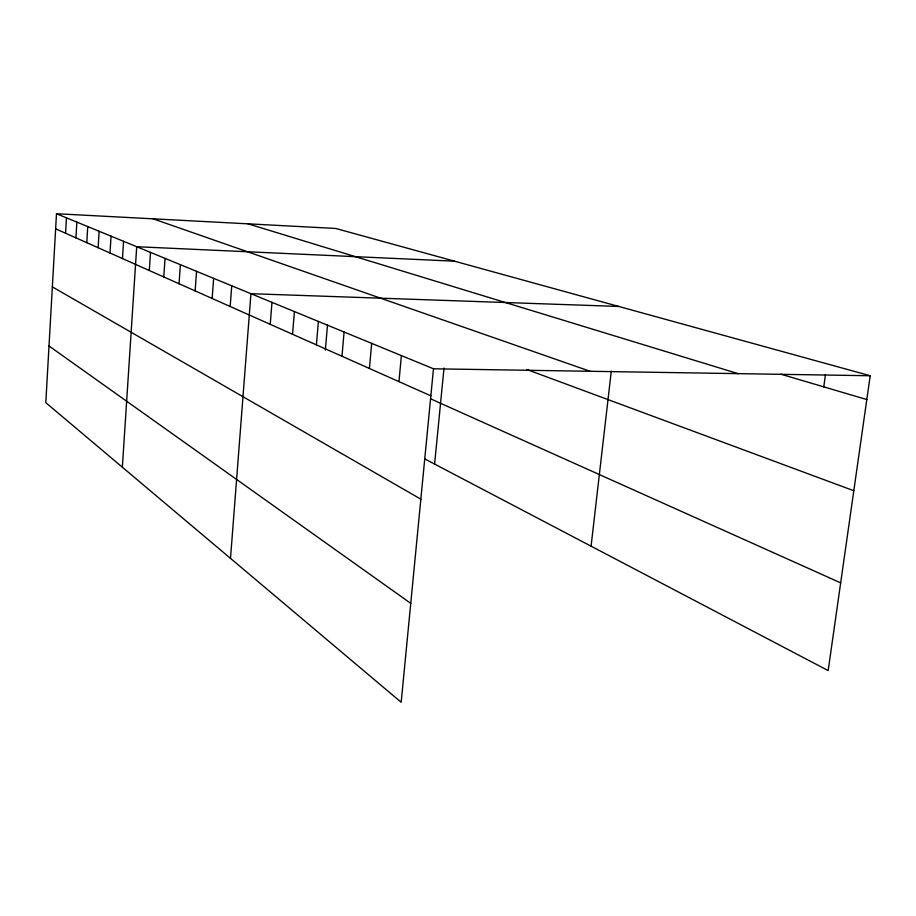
<?xml version="1.0" encoding="UTF-8"?>
<svg xmlns="http://www.w3.org/2000/svg" width="916" height="916" viewBox="0 0 916 916"><rect width="100%" height="100%" fill="white"/><g stroke="black" fill="none" stroke-linecap="round" stroke-linejoin="round"><path stroke-width="1.37" d="M56.494 213.726L45.8 402.662L401.174 702.274L433.474 368.782L56.494 213.726L335.748 228.462L870.2 375.743L828.167 670.581L424.784 458.927M65.563 233.236L66.456 217.825M75.936 237.851L76.864 222.096M86.78 242.683L87.741 226.573M98.127 247.732L99.134 231.256M110.012 253.022L111.054 236.168M122.469 258.564L123.568 241.309M122.355 467.206L136.702 246.713L454.473 261.175M149.308 270.506L150.51 252.392M163.781 276.953L165.052 258.369M179.044 283.742L180.372 264.667M195.142 290.91L196.539 271.319M212.157 298.49L213.634 278.349M230.179 306.505L231.737 285.803M230.5 558.382L250.938 293.692L618.769 306.448M270.231 324.333L271.972 302.349M292.548 334.26L294.414 311.577M316.409 344.885L318.39 321.436M325.352 350.118L327.516 324.722M341.966 356.255L344.084 332.004M369.411 368.472L371.678 343.363M398.964 381.629L401.391 355.58M434.596 464.08L444.008 368.026M591.083 546.188L611.293 371.186M823.782 386.861L825.465 374.667M433.474 368.782L870.2 375.743M780.89 374.209L866.799 399.559M247.95 223.825L738.044 373.636M153.109 218.821L590.076 371.278M526.895 369.526L853.804 490.724M55.636 228.817L430.864 395.827M430.6 398.815L840.67 582.862M52.349 286.88L420.845 499.174M49.006 345.985L410.757 603.346"/></g></svg>
